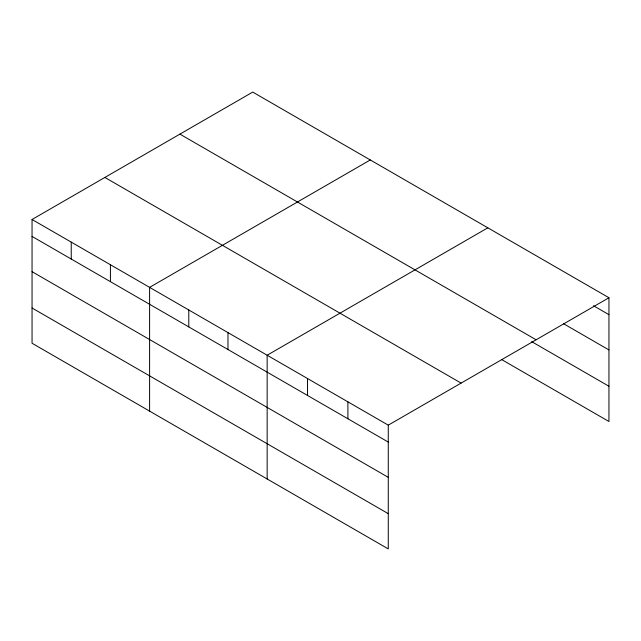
<?xml version="1.0" encoding="UTF-8"?>
<svg xmlns="http://www.w3.org/2000/svg" width="641" height="641" viewBox="0 0 641 641"><rect width="100%" height="100%" fill="white"/><g stroke="black" fill="none" stroke-linecap="round" stroke-linejoin="round"><path stroke-width="0.96" d="M501.574 359.521L608.95 421.506L608.95 297.745L252.73 92.088L32.05 219.494L32.05 343.255L388.27 548.912L388.27 425.151L32.05 219.494M370.282 159.954L149.601 287.36L149.601 411.121M487.833 227.819L267.153 355.226L267.153 478.987M388.27 425.151L608.95 297.745M593.486 305.741L608.95 314.667M563.423 323.641L608.95 349.93M179.905 134.129L536.124 339.794M531.645 341.621L608.95 386.251M104.876 177.445L461.095 383.11M32.05 236.417L388.27 442.074M32.05 271.672L388.27 477.337M32.05 308L388.27 513.657M347.903 401.843L347.903 418.765M307.528 378.535L307.528 395.457M227.972 332.607L227.972 349.529M188.791 309.98L188.791 326.91M110.42 264.741L110.42 281.663M71.231 242.114L71.231 259.036"/></g></svg>
